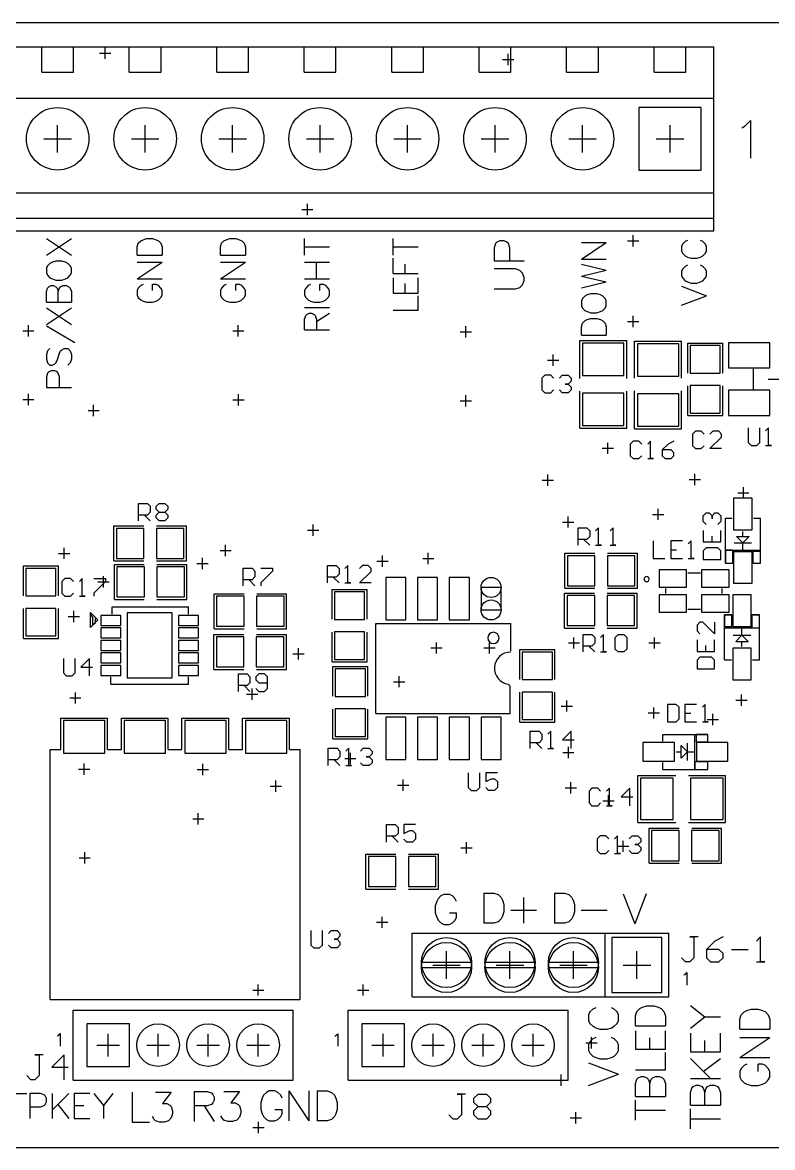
# Model space of a CAD drawing. Extents: x -69.4 to 29.6, y -21.9 to 37.7.
# Drawn here: x -16.96 to 13.04, y -7.3 to 37.71 of the extents above; entities that cross this region are included whole.
import ezdxf

# ---------------------------------------------------------------- set-up
doc = ezdxf.new("R2010")
doc.units = 0
doc.layers.get('0').update_dxf_attribs({"linetype": 'CONTINUOUS'})
for name, color, linetype in [('gg1', 1, 'CONTINUOUS'), ('gto', 5, 'CONTINUOUS'), ('gts', 1, 'CONTINUOUS')]:
    doc.layers.add(name, color=color, linetype=linetype)

# ---------------------------------------------------------------- blocks, each defined once
blk = doc.blocks.new('D19')
blk.add_lwpolyline([(-0.15, -0.259999), (0.15, -0.259999), (0.15, 0.259999), (-0.15, 0.259999)], close=True)
blk = doc.blocks.new('D20')
blk.add_lwpolyline([(-0.15, -0.235), (0.15, -0.235), (0.15, 0.235), (-0.15, 0.235)], close=True)
blk = doc.blocks.new('D21')
blk.add_lwpolyline([(-0.15, -0.259999), (0.15, -0.259999), (0.15, 0.259999), (-0.15, 0.259999)], close=True)
blk = doc.blocks.new('D22')
blk.add_lwpolyline([(-0.15, -0.235), (0.15, -0.235), (0.15, 0.235), (-0.15, 0.235)], close=True)
blk = doc.blocks.new('D23')
blk.add_lwpolyline([(-0.259999, -0.15), (0.259999, -0.15), (0.259999, 0.15), (-0.259999, 0.15)], close=True)
blk = doc.blocks.new('D24')
blk.add_lwpolyline([(-0.235, -0.15), (0.235, -0.15), (0.235, 0.15), (-0.235, 0.15)], close=True)
blk = doc.blocks.new('D48')
blk.add_lwpolyline([(-0.826498, -0.651499), (0.826498, -0.651499), (0.826498, 0.651499), (-0.826498, 0.651499)], close=True)
blk = doc.blocks.new('D51')
blk.add_lwpolyline([(-0.551499, -0.601499), (0.551499, -0.601499), (0.551499, 0.601499), (-0.551499, 0.601499)], close=True)
blk = doc.blocks.new('D52')
blk.add_lwpolyline([(-0.651499, -0.826498), (0.651499, -0.826498), (0.651499, 0.826498), (-0.651499, 0.826498)], close=True)
blk = doc.blocks.new('D53')
blk.add_lwpolyline([(-0.371499, -0.631499), (0.371499, -0.631499), (0.371499, 0.631499), (-0.371499, 0.631499)], close=True)
blk = doc.blocks.new('D54')
blk.add_lwpolyline([(-0.551499, -0.346499), (0.551499, -0.346499), (0.551499, 0.346499), (-0.551499, 0.346499)], close=True)
blk = doc.blocks.new('D55')
blk.add_lwpolyline([(-0.601499, -0.551499), (0.601499, -0.551499), (0.601499, 0.551499), (-0.601499, 0.551499)], close=True)
blk = doc.blocks.new('D56')
blk.add_lwpolyline([(-0.826498, -0.501499), (0.826498, -0.501499), (0.826498, 0.501499), (-0.826498, 0.501499)], close=True)
blk = doc.blocks.new('D57')
blk.add_lwpolyline([(-0.901498, -1.301497), (0.901498, -1.301497), (0.901498, 1.301497), (-0.901498, 1.301497)], close=True)
blk = doc.blocks.new('D58')
blk.add_lwpolyline([(-0.401499, -0.2015), (0.401499, -0.2015), (0.401499, 0.2015), (-0.401499, 0.2015)], close=True)
blk = doc.blocks.new('D59')
blk.add_lwpolyline([(-0.401499, -0.851498), (0.401499, -0.851498), (0.401499, 0.851498), (-0.401499, 0.851498)], close=True)
blk = doc.blocks.new('D60')
blk.add_lwpolyline([(0.40132, 0.44958), (-0.40132, 0.44958), (-0.40132, -0.44958), (0.40132, -0.44958)], close=True)
for centre in [(0, 0.44958), (0, -0.44958)]:
    blk.add_circle(centre, 0.4015)
blk = doc.blocks.new('D61')
blk.add_lwpolyline([(-0.631499, -0.371499), (0.631499, -0.371499), (0.631499, 0.371499), (-0.631499, 0.371499)], close=True)
blk = doc.blocks.new('D70')
blk.add_circle((0, 0), 0.851)
blk = doc.blocks.new('D71')
blk.add_lwpolyline([(-0.851498, -0.851498), (0.851498, -0.851498), (0.851498, 0.851498), (-0.851498, 0.851498)], close=True)
blk = doc.blocks.new('D72')
blk.add_lwpolyline([(1.00076, 0.09906), (-1.00076, 0.09906), (-1.00076, -0.09906), (1.00076, -0.09906)], close=True)
for centre in [(0, 0.09906), (0, -0.09906)]:
    blk.add_circle(centre, 1.0015)
blk = doc.blocks.new('D73')
blk.add_lwpolyline([(-1.001498, -1.101498), (1.001498, -1.101498), (1.001498, 1.101498), (-1.001498, 1.101498)], close=True)
blk = doc.blocks.new('D80')
blk.add_circle((0, 0), 1.25)
blk = doc.blocks.new('D81')
blk.add_lwpolyline([(-1.249998, -1.249998), (1.249998, -1.249998), (1.249998, 1.249998), (-1.249998, 1.249998)], close=True)

msp = doc.modelspace()

# ---------------------------------------------------------------- linework, layer by layer
at = {"layer": 'gg1', "color": 1}
for points in [[(-64.396129, 37.709075), (21.710043, 37.709075)], [(-13.882028, 36.485073), (-13.432027, 36.485073)], [(-13.657027, 36.260073), (-13.657027, 36.710073)], [(2.245004, 36.225072), (2.695005, 36.225072)], [(2.470005, 36.000072), (2.470005, 36.450073)], [(-15.557031, 32.507065), (-15.557031, 33.607067)], [(-12.057024, 32.507065), (-12.057024, 33.607067)], [(-8.557017, 32.507065), (-8.557017, 33.607067)], [(-5.05701, 32.507065), (-5.05701, 33.607067)], [(-1.557003, 32.507065), (-1.557003, 33.607067)], [(1.943004, 32.507065), (1.943004, 33.607067)], [(5.443011, 32.507065), (5.443011, 33.607067)], [(8.943018, 32.507065), (8.943018, 33.607067)], [(-16.107032, 33.057066), (-15.00703, 33.057066)], [(-12.607025, 33.057066), (-11.507023, 33.057066)], [(-9.107018, 33.057066), (-8.007016, 33.057066)], [(-5.607011, 33.057066), (-4.507009, 33.057066)], [(-2.107004, 33.057066), (-1.007002, 33.057066)], [(1.393003, 33.057066), (2.493005, 33.057066)], [(4.89301, 33.057066), (5.993012, 33.057066)], [(8.393017, 33.057066), (9.493019, 33.057066)], [(-5.792012, 30.22706), (-5.342011, 30.22706)], [(-5.567011, 30.00206), (-5.567011, 30.452061)], [(7.245014, 28.975058), (7.695015, 28.975058)], [(7.470015, 28.750058), (7.470015, 29.200058)], [(7.245014, 25.750052), (7.695015, 25.750052)], [(7.470015, 25.525051), (7.470015, 25.975052)], [(-16.955034, 25.375051), (-16.505033, 25.375051)], [(-16.730033, 25.15005), (-16.730033, 25.600051)], [(-8.555017, 25.375051), (-8.105016, 25.375051)], [(-8.330017, 25.15005), (-8.330017, 25.600051)], [(0.550001, 25.335051), (1.000002, 25.335051)], [(0.775002, 25.11005), (0.775002, 25.560051)], [(4.270009, 23.975048), (4.270009, 24.425049)], [(4.045008, 24.200048), (4.495009, 24.200048)], [(-16.955034, 22.625045), (-16.505033, 22.625045)], [(-16.730033, 22.400045), (-16.730033, 22.850046)], [(-8.550017, 22.610045), (-8.100016, 22.610045)], [(-8.325017, 22.385045), (-8.325017, 22.835046)], [(0.545001, 22.575045), (0.995002, 22.575045)], [(0.770002, 22.350045), (0.770002, 22.800046)], [(-14.342029, 22.187044), (-13.892028, 22.187044)], [(-14.117028, 21.962044), (-14.117028, 22.412045)], [(6.460013, 20.448041), (6.460013, 20.898042)], [(6.235012, 20.673041), (6.685013, 20.673041)], [(3.831008, 19.400039), (4.281009, 19.400039)], [(4.056008, 19.175038), (4.056008, 19.625039)], [(9.714019, 19.427039), (10.16402, 19.427039)], [(9.93902, 19.202038), (9.93902, 19.652039)], [(11.878024, 18.667037), (11.878024, 19.117038)], [(11.653023, 18.892038), (12.103024, 18.892038)], [(8.245016, 18.031036), (8.695017, 18.031036)], [(8.470017, 17.806036), (8.470017, 18.256037)], [(-5.330011, 17.175034), (-5.330011, 17.625035)], [(4.645009, 17.725035), (5.09501, 17.725035)], [(4.87001, 17.500035), (4.87001, 17.950036)], [(-5.555011, 17.400035), (-5.10501, 17.400035)], [(-15.301031, 16.245032), (-15.301031, 16.695033)], [(-8.837018, 16.362033), (-8.837018, 16.812034)], [(-15.526031, 16.470033), (-15.07603, 16.470033)], [(-9.76702, 15.842032), (-9.76702, 16.292033)], [(-9.062018, 16.587033), (-8.612017, 16.587033)], [(-2.557005, 15.932032), (-2.557005, 16.382033)], [(-0.952002, 16.267033), (-0.502001, 16.267033)], [(-0.727001, 16.042032), (-0.727001, 16.492033)], [(-9.99202, 16.067032), (-9.542019, 16.067032)], [(-2.782006, 16.157032), (-2.332005, 16.157032)], [(-13.945028, 15.330031), (-13.495027, 15.330031)], [(-13.720027, 15.10503), (-13.720027, 15.555031)], [(-14.90703, 13.722027), (-14.90703, 14.172028)], [(-15.13203, 13.947028), (-14.682029, 13.947028)], [(5.10001, 12.660025), (5.10001, 13.110026)], [(8.325017, 12.660025), (8.325017, 13.110026)], [(-5.917012, 12.222024), (-5.917012, 12.672025)], [(-0.625001, 12.685025), (-0.175, 12.685025)], [(-0.400001, 12.460025), (-0.400001, 12.910026)], [(1.500003, 12.685025), (1.950004, 12.685025)], [(1.725003, 12.460025), (1.725003, 12.910026)], [(4.87501, 12.885026), (5.325011, 12.885026)], [(8.100016, 12.885026), (8.550017, 12.885026)], [(-6.142012, 12.447025), (-5.692011, 12.447025)], [(-2.115004, 11.337023), (-1.665003, 11.337023)], [(-1.890004, 11.112022), (-1.890004, 11.562023)], [(-14.85003, 10.460021), (-14.85003, 10.910022)], [(-8.002016, 10.837022), (-7.552015, 10.837022)], [(-7.777016, 10.612021), (-7.777016, 11.062022)], [(11.800024, 10.375021), (11.800024, 10.825022)], [(-15.07503, 10.685021), (-14.625029, 10.685021)], [(4.588009, 10.362021), (5.03801, 10.362021)], [(4.81301, 10.13702), (4.81301, 10.587021)], [(11.575023, 10.600021), (12.025024, 10.600021)], [(8.075016, 10.08502), (8.525017, 10.08502)], [(8.300017, 9.86002), (8.300017, 10.310021)], [(10.654021, 9.598019), (10.654021, 10.04802)], [(10.429021, 9.82302), (10.879022, 9.82302)], [(4.87501, 8.275017), (4.87501, 8.725017)], [(-4.072008, 8.259017), (-3.622007, 8.259017)], [(-3.847008, 8.034016), (-3.847008, 8.484017)], [(4.650009, 8.500017), (5.10001, 8.500017)], [(-14.722029, 7.837016), (-14.272029, 7.837016)], [(-14.497029, 7.612015), (-14.497029, 8.062016)], [(-9.97602, 7.825016), (-9.526019, 7.825016)], [(-9.75102, 7.600015), (-9.75102, 8.050016)], [(-6.827014, 6.932014), (-6.827014, 7.382015)], [(-1.730003, 6.975014), (-1.730003, 7.425015)], [(4.97501, 6.860014), (4.97501, 7.310015)], [(-7.052014, 7.157014), (-6.602013, 7.157014)], [(-1.955004, 7.200014), (-1.505003, 7.200014)], [(4.75001, 7.085014), (5.20001, 7.085014)], [(6.480013, 6.341013), (6.480013, 6.791014)], [(6.255013, 6.566013), (6.705013, 6.566013)], [(-9.93002, 5.625011), (-9.93002, 6.075012)], [(-10.15502, 5.850012), (-9.705019, 5.850012)], [(7.070014, 4.525009), (7.070014, 4.97501)], [(-14.475029, 4.060008), (-14.475029, 4.510009)], [(0.575001, 4.685009), (1.025002, 4.685009)], [(0.800002, 4.460009), (0.800002, 4.91001)], [(6.845014, 4.75001), (7.295015, 4.75001)], [(-14.700029, 4.285009), (-14.250029, 4.285009)], [(-2.575005, 1.484003), (-2.575005, 1.934004)], [(-2.800006, 1.709003), (-2.350005, 1.709003)], [(0, -0.550001), (0, 0.550001)], [(2.540005, -0.550001), (2.540005, 0.550001)], [(5.08001, -0.550001), (5.08001, 0.550001)], [(7.620015, -0.550001), (7.620015, 0.550001)], [(-0.550001, 0), (0.550001, 0)], [(1.990004, 0), (3.090006, 0)], [(4.530009, 0), (5.630011, 0)], [(7.070014, 0), (8.170016, 0)], [(-7.530015, -1.225002), (-7.530015, -0.775002)], [(-3.330007, -1.225002), (-3.330007, -0.775002)], [(-7.755016, -1.000002), (-7.305015, -1.000002)], [(-3.555007, -1.000002), (-3.105006, -1.000002)], [(-13.537027, -3.654007), (-13.537027, -2.754006)], [(-11.537023, -3.654007), (-11.537023, -2.754006)], [(-9.537019, -3.654007), (-9.537019, -2.754006)], [(-7.537015, -3.654007), (-7.537015, -2.754006)], [(-2.537005, -3.654007), (-2.537005, -2.754006)], [(-0.537001, -3.654007), (-0.537001, -2.754006)], [(1.463003, -3.654007), (1.463003, -2.754006)], [(3.463007, -3.654007), (3.463007, -2.754006)], [(5.575011, -3.115006), (6.025012, -3.115006)], [(5.800012, -3.340007), (5.800012, -2.890006)], [(-13.987028, -3.204006), (-13.087026, -3.204006)], [(-11.987024, -3.204006), (-11.087022, -3.204006)], [(-9.98702, -3.204006), (-9.087018, -3.204006)], [(-7.987016, -3.204006), (-7.087014, -3.204006)], [(-2.987006, -3.204006), (-2.087004, -3.204006)], [(-0.987002, -3.204006), (-0.087, -3.204006)], [(1.013002, -3.204006), (1.913004, -3.204006)], [(3.013006, -3.204006), (3.913008, -3.204006)], [(4.591009, -4.82901), (4.591009, -4.379009)], [(4.366009, -4.604009), (4.81601, -4.604009)], [(-7.525015, -6.728013), (-7.525015, -6.278013)], [(4.95001, -6.115012), (5.400011, -6.115012)], [(5.17501, -6.340013), (5.17501, -5.890012)], [(-7.750016, -6.503013), (-7.300015, -6.503013)], [(-63.583127, -7.300015), (20.922042, -7.300015)]]:
    msp.add_lwpolyline(points, dxfattribs=at)
at = {"layer": 'gto', "color": 5}
for points in [[(-64.396129, 37.709075), (21.710043, 37.709075)], [(-57.274115, 36.740073), (10.693021, 36.740073)], [(-16.192032, 35.724071), (-16.192032, 36.740073)], [(-16.192032, 35.724071), (-14.92203, 35.724071), (-14.92203, 36.740073)], [(-12.692025, 35.724071), (-12.692025, 36.740073)], [(-12.692025, 35.724071), (-11.422023, 35.724071), (-11.422023, 36.740073)], [(-9.192018, 35.724071), (-9.192018, 36.740073)], [(-9.192018, 35.724071), (-7.922016, 35.724071), (-7.922016, 36.740073)], [(-5.692011, 35.724071), (-5.692011, 36.740073)], [(-5.692011, 35.724071), (-4.422009, 35.724071), (-4.422009, 36.740073)], [(-2.192004, 35.724071), (-2.192004, 36.740073)], [(-2.192004, 35.724071), (-0.922002, 35.724071), (-0.922002, 36.740073)], [(1.308003, 35.724071), (1.308003, 36.740073)], [(1.308003, 35.724071), (2.578005, 35.724071), (2.578005, 36.740073)], [(4.80801, 35.724071), (4.80801, 36.740073)], [(4.80801, 35.724071), (6.078012, 35.724071), (6.078012, 36.740073)], [(8.308017, 35.724071), (8.308017, 36.740073)], [(8.308017, 35.724071), (9.578019, 35.724071), (9.578019, 36.740073)], [(10.693021, 33.057066), (10.693021, 36.740073)], [(-59.307119, 34.685069), (10.690021, 34.685069)], [(10.690021, 34.685069), (10.693021, 34.688069)], [(11.812024, 33.500067), (11.955024, 33.571067), (12.169024, 33.786068), (12.169024, 32.286065)], [(10.693021, 29.374059), (10.693021, 33.057066)], [(-59.307119, 30.898062), (10.693021, 30.898062)], [(-59.307119, 30.898062), (10.693021, 30.898062)], [(-59.307119, 29.88206), (10.693021, 29.88206)], [(-59.307119, 29.374059), (8.660017, 29.374059)], [(8.660017, 29.374059), (10.693021, 29.374059)], [(-16.008032, 28.400057), (-15.00903, 29.066058)], [(-16.008032, 29.066058), (-15.00903, 28.400057)], [(-12.379025, 28.400057), (-12.379025, 28.733057), (-12.331025, 28.876058), (-12.236024, 28.971058), (-12.141024, 29.019058), (-11.998024, 29.066058), (-11.760024, 29.066058), (-11.617023, 29.019058), (-11.522023, 28.971058), (-11.427023, 28.876058), (-11.379023, 28.733057), (-11.379023, 28.400057)], [(-9.047018, 28.400057), (-9.047018, 28.733057), (-8.999018, 28.876058), (-8.904018, 28.971058), (-8.809018, 29.019058), (-8.666017, 29.066058), (-8.428017, 29.066058), (-8.285017, 29.019058), (-8.190016, 28.971058), (-8.095016, 28.876058), (-8.047016, 28.733057), (-8.047016, 28.400057)], [(-5.681011, 28.400057), (-5.681011, 29.066058)], [(-2.136004, 28.400057), (-2.136004, 29.066058)], [(2.532005, 28.180056), (2.532005, 28.694057), (2.475005, 28.866058), (2.417005, 28.923058), (2.303005, 28.980058), (2.132004, 28.980058), (2.017004, 28.923058), (1.960004, 28.866058), (1.903004, 28.694057), (1.903004, 28.180056), (3.103006, 28.180056)], [(5.396011, 28.241056), (6.395013, 28.908058)], [(5.396011, 28.908058), (6.395013, 28.908058)], [(9.640019, 28.993058), (9.545019, 28.946058), (9.450019, 28.851058), (9.402019, 28.755058), (9.402019, 28.565057), (9.450019, 28.470057), (9.545019, 28.375057), (9.640019, 28.327057), (9.78302, 28.279057), (10.02102, 28.279057), (10.16402, 28.327057), (10.259021, 28.375057), (10.354021, 28.470057), (10.402021, 28.565057), (10.402021, 28.755058), (10.354021, 28.851058), (10.259021, 28.946058), (10.16402, 28.993058)], [(-12.379025, 28.400057), (-11.379023, 28.400057)], [(-9.047018, 28.400057), (-8.047016, 28.400057)], [(-5.681011, 28.733057), (-4.681009, 28.733057)], [(-2.136004, 28.733057), (-1.136002, 28.733057)], [(-16.008032, 27.690055), (-15.961032, 27.595055), (-15.866032, 27.500055), (-15.770032, 27.452055), (-15.628031, 27.405055), (-15.390031, 27.405055), (-15.24703, 27.452055), (-15.15203, 27.500055), (-15.05603, 27.595055), (-15.00903, 27.690055), (-15.00903, 27.881056), (-15.05603, 27.976056), (-15.15203, 28.071056), (-15.24703, 28.119056), (-15.390031, 28.166056), (-15.628031, 28.166056), (-15.770032, 28.119056), (-15.866032, 28.071056), (-15.961032, 27.976056), (-16.008032, 27.881056), (-16.008032, 27.690055)], [(-12.379025, 27.457055), (-11.379023, 28.123056)], [(-12.379025, 28.123056), (-11.379023, 28.123056)], [(-9.047018, 27.457055), (-8.047016, 28.123056)], [(-9.047018, 28.123056), (-8.047016, 28.123056)], [(-5.681011, 28.123056), (-4.681009, 28.123056)], [(-5.20501, 27.457055), (-5.20501, 28.123056)], [(-2.136004, 27.666055), (-2.136004, 28.285057)], [(-1.660003, 27.666055), (-1.660003, 28.047056)], [(5.396011, 28.241056), (6.395013, 28.241056)], [(5.396011, 28.041056), (6.395013, 27.803056)], [(9.640019, 27.998056), (9.545019, 27.951056), (9.450019, 27.856056), (9.402019, 27.760056), (9.402019, 27.570055), (9.450019, 27.475055), (9.545019, 27.379055), (9.640019, 27.332055), (9.78302, 27.284055), (10.02102, 27.284055), (10.16402, 27.332055), (10.259021, 27.379055), (10.354021, 27.475055), (10.402021, 27.570055), (10.402021, 27.760056), (10.354021, 27.856056), (10.259021, 27.951056), (10.16402, 27.998056)], [(-12.379025, 27.457055), (-11.379023, 27.457055)], [(-9.047018, 27.457055), (-8.047016, 27.457055)], [(-5.681011, 27.457055), (-4.681009, 27.457055)], [(-2.136004, 27.666055), (-1.136002, 27.666055)], [(-2.136004, 27.500055), (-2.136004, 26.881054), (-1.136002, 26.881054), (-1.136002, 27.500055)], [(1.903004, 27.049054), (2.760006, 27.049054), (2.932006, 27.106054), (3.046006, 27.220054), (3.103006, 27.392055), (3.103006, 27.506055), (3.046006, 27.677055), (2.932006, 27.792056), (2.760006, 27.849056), (1.903004, 27.849056)], [(5.396011, 27.565055), (6.395013, 27.803056)], [(5.396011, 27.565055), (6.395013, 27.327055)], [(-16.008032, 26.514053), (-16.008032, 26.943054), (-15.961032, 27.086054), (-15.913032, 27.133054), (-15.818032, 27.181054), (-15.723031, 27.181054), (-15.628031, 27.133054), (-15.580031, 27.086054), (-15.532031, 26.943054)], [(-15.532031, 26.514053), (-15.532031, 26.943054), (-15.485031, 27.086054), (-15.437031, 27.133054), (-15.342031, 27.181054), (-15.19903, 27.181054), (-15.10403, 27.133054), (-15.05603, 27.086054), (-15.00903, 26.943054), (-15.00903, 26.514053)], [(-12.141024, 27.228054), (-12.236024, 27.181054), (-12.331025, 27.086054), (-12.379025, 26.990054), (-12.379025, 26.800054), (-12.331025, 26.705053), (-12.236024, 26.610053), (-12.141024, 26.562053), (-11.998024, 26.514053), (-11.760024, 26.514053), (-11.617023, 26.562053), (-11.522023, 26.610053), (-11.427023, 26.705053), (-11.379023, 26.800054), (-11.379023, 26.990054), (-11.427023, 27.086054), (-11.522023, 27.181054), (-11.617023, 27.228054), (-11.760024, 27.228054)], [(-11.760024, 26.990054), (-11.760024, 27.228054)], [(-8.809018, 27.228054), (-8.904018, 27.181054), (-8.999018, 27.086054), (-9.047018, 26.990054), (-9.047018, 26.800054), (-8.999018, 26.705053), (-8.904018, 26.610053), (-8.809018, 26.562053), (-8.666017, 26.514053), (-8.428017, 26.514053), (-8.285017, 26.562053), (-8.190016, 26.610053), (-8.095016, 26.705053), (-8.047016, 26.800054), (-8.047016, 26.990054), (-8.095016, 27.086054), (-8.190016, 27.181054), (-8.285017, 27.228054), (-8.428017, 27.228054)], [(-8.428017, 26.990054), (-8.428017, 27.228054)], [(-5.443011, 27.228054), (-5.538011, 27.181054), (-5.633011, 27.086054), (-5.681011, 26.990054), (-5.681011, 26.800054), (-5.633011, 26.705053), (-5.538011, 26.610053), (-5.443011, 26.562053), (-5.300011, 26.514053), (-5.06201, 26.514053), (-4.91901, 26.562053), (-4.82401, 26.610053), (-4.729009, 26.705053), (-4.681009, 26.800054), (-4.681009, 26.990054), (-4.729009, 27.086054), (-4.82401, 27.181054), (-4.91901, 27.228054), (-5.06201, 27.228054)], [(-5.06201, 26.990054), (-5.06201, 27.228054)], [(-1.660003, 26.881054), (-1.660003, 27.262055)], [(5.396011, 27.089054), (6.395013, 27.327055)], [(9.402019, 27.156054), (10.402021, 26.775054)], [(-2.136004, 26.200052), (-1.136002, 26.200052), (-1.136002, 26.771054)], [(5.396011, 26.380053), (5.443011, 26.285053), (5.538011, 26.189052), (5.634011, 26.142052), (5.776012, 26.094052), (6.015012, 26.094052), (6.157012, 26.142052), (6.253013, 26.189052), (6.348013, 26.285053), (6.395013, 26.380053), (6.395013, 26.570053), (6.348013, 26.665053), (6.253013, 26.761054), (6.157012, 26.808054), (6.015012, 26.856054), (5.776012, 26.856054), (5.634011, 26.808054), (5.538011, 26.761054), (5.443011, 26.665053), (5.396011, 26.570053), (5.396011, 26.380053)], [(9.402019, 26.394053), (10.402021, 26.775054)], [(-16.008032, 26.514053), (-15.00903, 26.514053)], [(-16.008032, 25.624051), (-15.00903, 26.291053)], [(-16.008032, 26.291053), (-15.00903, 25.624051)], [(-5.681011, 26.305053), (-4.681009, 26.305053)], [(-5.681011, 25.415051), (-5.681011, 25.843052), (-5.633011, 25.986052), (-5.586011, 26.033052), (-5.490011, 26.081052), (-5.395011, 26.081052), (-5.300011, 26.033052), (-5.252011, 25.986052), (-5.20501, 25.843052), (-5.20501, 25.415051)], [(-5.20501, 25.748051), (-4.681009, 26.081052)], [(5.396011, 25.20405), (5.396011, 25.537051), (5.443011, 25.680051), (5.538011, 25.775052), (5.634011, 25.823052), (5.776012, 25.870052), (6.015012, 25.870052), (6.157012, 25.823052), (6.253013, 25.775052), (6.348013, 25.680051), (6.395013, 25.537051), (6.395013, 25.20405)], [(-14.86603, 24.89105), (-16.008032, 25.557051)], [(-5.681011, 25.415051), (-4.681009, 25.415051)], [(5.333011, 24.98205), (7.211014, 24.98205)], [(5.333011, 23.470047), (5.333011, 24.98205)], [(5.396011, 25.20405), (6.395013, 25.20405)], [(7.211014, 23.470047), (7.211014, 24.98205)], [(7.524015, 23.476047), (7.524015, 24.95605), (9.402019, 24.95605)], [(9.402019, 23.476047), (9.402019, 24.95605)], [(9.651019, 23.685047), (9.651019, 24.88105)], [(9.651019, 24.88105), (11.051022, 24.88105)], [(11.051022, 23.685047), (11.051022, 24.88105)], [(-15.866032, 24.667049), (-15.961032, 24.572049), (-16.008032, 24.429049), (-16.008032, 24.239048), (-15.961032, 24.096048), (-15.866032, 24.001048), (-15.770032, 24.001048), (-15.675031, 24.048048), (-15.628031, 24.096048), (-15.580031, 24.191048), (-15.485031, 24.477049), (-15.437031, 24.572049), (-15.390031, 24.619049), (-15.294031, 24.667049), (-15.15203, 24.667049), (-15.05603, 24.572049), (-15.00903, 24.429049), (-15.00903, 24.239048), (-15.05603, 24.096048), (-15.15203, 24.001048)], [(12.286025, 22.994046), (12.286025, 23.894048)], [(-15.485031, 23.110046), (-15.485031, 23.539047), (-15.532031, 23.682047), (-15.580031, 23.729047), (-15.675031, 23.777048), (-15.818032, 23.777048), (-15.913032, 23.729047), (-15.961032, 23.682047), (-16.008032, 23.539047), (-16.008032, 23.110046), (-15.00903, 23.110046)], [(4.284009, 23.476047), (4.168008, 23.593047), (3.935008, 23.593047), (3.818008, 23.476047), (3.818008, 23.010046), (3.935008, 22.893046), (4.168008, 22.893046), (4.284009, 23.010046)], [(4.518009, 23.476047), (4.634009, 23.593047), (4.86801, 23.593047), (4.98401, 23.476047), (4.98401, 23.360047), (4.86801, 23.243046), (4.75101, 23.243046), (4.86801, 23.243046), (4.98401, 23.126046), (4.98401, 23.010046), (4.86801, 22.893046), (4.634009, 22.893046), (4.518009, 23.010046)], [(13.576027, 23.424047), (12.876026, 23.424047)], [(5.333011, 21.482043), (5.333011, 22.962046)], [(7.211014, 21.482043), (7.211014, 22.962046)], [(7.524015, 21.456043), (7.524015, 22.968046)], [(7.524015, 21.456043), (9.402019, 21.456043), (9.402019, 22.968046)], [(9.651019, 21.981044), (9.651019, 23.177046)], [(11.051022, 21.981044), (11.051022, 23.177046)], [(9.651019, 21.981044), (11.051022, 21.981044)], [(5.333011, 21.482043), (7.211014, 21.482043)], [(10.307021, 21.242042), (10.19102, 21.358043), (9.95802, 21.358043), (9.84102, 21.242042), (9.84102, 20.775042), (9.95802, 20.659041), (10.19102, 20.659041), (10.307021, 20.775042)], [(11.007022, 20.659041), (10.541021, 20.659041), (11.007022, 21.125042), (11.007022, 21.242042), (10.891022, 21.358043), (10.657021, 21.358043), (10.541021, 21.242042)], [(12.068024, 21.492043), (12.068024, 20.909042), (12.185024, 20.792042), (12.418025, 20.792042), (12.534025, 20.909042), (12.534025, 21.492043)], [(12.768026, 20.792042), (13.001026, 20.792042), (12.884026, 20.792042), (12.884026, 21.492043), (12.768026, 21.375043)], [(7.816016, 20.843042), (7.700015, 20.960042), (7.467015, 20.960042), (7.350015, 20.843042), (7.350015, 20.377041), (7.467015, 20.260041), (7.700015, 20.260041), (7.816016, 20.377041)], [(8.050016, 20.260041), (8.283017, 20.260041), (8.166016, 20.260041), (8.166016, 20.960042), (8.050016, 20.843042)], [(9.099018, 20.960042), (8.866018, 20.843042), (8.633017, 20.610041), (8.633017, 20.377041), (8.750018, 20.260041), (8.983018, 20.260041), (9.099018, 20.377041), (9.099018, 20.493041), (8.983018, 20.610041), (8.633017, 20.610041)], [(-12.317025, 17.771036), (-12.317025, 18.471037), (-11.967024, 18.471037), (-11.851024, 18.354037), (-11.851024, 18.121036), (-11.967024, 18.004036), (-12.317025, 18.004036)], [(-11.617023, 18.354037), (-11.501023, 18.471037), (-11.267023, 18.471037), (-11.151022, 18.354037), (-11.151022, 18.238036), (-11.267023, 18.121036), (-11.151022, 18.004036), (-11.151022, 17.888036), (-11.267023, 17.771036), (-11.501023, 17.771036), (-11.617023, 17.888036), (-11.617023, 18.004036), (-11.501023, 18.121036), (-11.617023, 18.238036), (-11.617023, 18.354037)], [(-12.084024, 18.004036), (-11.851024, 17.771036)], [(-11.501023, 18.121036), (-11.267023, 18.121036)], [(10.392021, 17.625035), (10.275021, 17.741035), (10.275021, 17.974036), (10.392021, 18.091036), (10.508021, 18.091036), (10.625021, 17.974036), (10.625021, 17.858036), (10.625021, 17.974036), (10.742021, 18.091036), (10.858022, 18.091036), (10.975022, 17.974036), (10.975022, 17.741035), (10.858022, 17.625035)], [(-13.307027, 17.567035), (-12.111024, 17.567035)], [(-13.307027, 16.167032), (-13.307027, 17.567035)], [(-11.603023, 17.567035), (-10.407021, 17.567035)], [(-10.407021, 16.167032), (-10.407021, 17.567035)], [(11.157022, 16.074032), (11.157022, 17.874036), (11.432023, 17.874036)], [(12.282025, 17.874036), (12.557025, 17.874036)], [(12.557025, 16.074032), (12.557025, 17.874036)], [(5.265011, 16.794034), (5.265011, 17.494035), (5.614011, 17.494035), (5.731011, 17.377035), (5.731011, 17.144034), (5.614011, 17.027034), (5.265011, 17.027034)], [(5.964012, 16.794034), (6.198012, 16.794034), (6.081012, 16.794034), (6.081012, 17.494035), (5.964012, 17.377035)], [(6.547013, 16.794034), (6.781014, 16.794034), (6.664013, 16.794034), (6.664013, 17.494035), (6.547013, 17.377035)], [(10.275021, 17.391035), (10.275021, 16.925034), (10.975022, 16.925034), (10.975022, 17.391035)], [(10.625021, 16.925034), (10.625021, 17.158034)], [(11.607023, 17.144034), (11.857024, 16.894034)], [(11.607023, 17.144034), (12.107024, 17.144034)], [(11.857024, 17.144034), (11.857024, 17.344035)], [(11.857024, 16.894034), (12.107024, 17.144034)], [(5.498011, 17.027034), (5.731011, 16.794034)], [(8.270017, 16.967034), (8.270017, 16.267033), (8.737017, 16.267033)], [(9.437019, 16.967034), (8.970018, 16.967034), (8.970018, 16.267033), (9.437019, 16.267033)], [(9.670019, 16.267033), (9.90302, 16.267033), (9.78602, 16.267033), (9.78602, 16.967034), (9.670019, 16.851034)], [(10.275021, 16.225032), (10.975022, 16.225032), (10.975022, 16.575033), (10.858022, 16.692033), (10.392021, 16.692033), (10.275021, 16.575033), (10.275021, 16.225032)], [(11.507023, 16.894034), (12.207024, 16.894034)], [(11.857024, 16.594033), (11.857024, 16.894034)], [(4.737009, 16.474033), (5.933012, 16.474033)], [(4.737009, 15.07403), (4.737009, 16.474033)], [(6.441013, 16.474033), (7.637015, 16.474033)], [(7.637015, 15.07403), (7.637015, 16.474033)], [(8.970018, 16.617033), (9.203018, 16.617033)], [(11.157022, 16.594033), (12.157024, 16.594033), (12.557025, 16.594033)], [(-16.927034, 15.967032), (-15.527031, 15.967032)], [(-16.927034, 14.77103), (-16.927034, 15.967032)], [(-15.527031, 14.77103), (-15.527031, 15.967032)], [(-13.307027, 16.167032), (-12.111024, 16.167032)], [(-13.287027, 14.627029), (-13.287027, 16.027032)], [(-13.287027, 16.027032), (-12.091024, 16.027032)], [(-11.603023, 16.167032), (-10.407021, 16.167032)], [(-11.583023, 16.027032), (-10.387021, 16.027032)], [(-10.387021, 14.627029), (-10.387021, 16.027032)], [(-8.130016, 15.17703), (-8.130016, 15.877032), (-7.780016, 15.877032), (-7.663015, 15.760032), (-7.663015, 15.527031), (-7.780016, 15.410031), (-8.130016, 15.410031)], [(-7.430015, 15.877032), (-6.963014, 15.877032), (-6.963014, 15.760032), (-7.430015, 15.294031), (-7.430015, 15.17703)], [(-4.76401, 15.285031), (-4.76401, 15.984032), (-4.414009, 15.984032), (-4.298009, 15.868032), (-4.298009, 15.635031), (-4.414009, 15.518031), (-4.76401, 15.518031)], [(-4.065008, 15.285031), (-3.831008, 15.285031), (-3.948008, 15.285031), (-3.948008, 15.984032), (-4.065008, 15.868032)], [(-3.015006, 15.285031), (-3.481007, 15.285031), (-3.015006, 15.751032), (-3.015006, 15.868032), (-3.132006, 15.984032), (-3.365007, 15.984032), (-3.481007, 15.868032)], [(11.157022, 16.074032), (11.407023, 16.074032)], [(12.307025, 16.074032), (12.557025, 16.074032)], [(-14.92203, 15.345031), (-15.03803, 15.462031), (-15.271031, 15.462031), (-15.388031, 15.345031), (-15.388031, 14.87903), (-15.271031, 14.76203), (-15.03803, 14.76203), (-14.92203, 14.87903)], [(-14.688029, 14.76203), (-14.455029, 14.76203), (-14.572029, 14.76203), (-14.572029, 15.462031), (-14.688029, 15.345031)], [(-14.105028, 15.462031), (-13.639027, 15.462031), (-13.639027, 15.345031), (-14.105028, 14.87903), (-14.105028, 14.76203)], [(-7.896016, 15.410031), (-7.663015, 15.17703)], [(-4.531009, 15.518031), (-4.298009, 15.285031)], [(9.657019, 15.689031), (10.15702, 15.689031)], [(-9.297019, 14.85703), (-8.101016, 14.85703)], [(-9.297019, 13.457027), (-9.297019, 14.85703)], [(-7.593015, 14.85703), (-6.397013, 14.85703)], [(-6.397013, 13.457027), (-6.397013, 14.85703)], [(-4.577009, 13.831028), (-4.577009, 15.02703)], [(-4.577009, 15.02703), (-3.177006, 15.02703)], [(-3.177006, 13.831028), (-3.177006, 15.02703)], [(4.727009, 14.88403), (5.923012, 14.88403)], [(4.727009, 13.484027), (4.727009, 14.88403)], [(4.737009, 15.07403), (5.933012, 15.07403)], [(6.431013, 14.88403), (7.627015, 14.88403)], [(6.441013, 15.07403), (7.637015, 15.07403)], [(7.627015, 13.484027), (7.627015, 14.88403)], [(8.782018, 14.86403), (8.782018, 15.06403)], [(11.032022, 14.86403), (11.032022, 15.06403)], [(-13.287027, 14.627029), (-12.091024, 14.627029)], [(-11.583023, 14.627029), (-10.387021, 14.627029)], [(-16.927034, 13.067026), (-16.927034, 14.263029)], [(-15.527031, 13.067026), (-15.527031, 14.263029)], [(-14.247028, 13.507027), (-14.247028, 14.107028)], [(-14.247028, 14.107028), (-13.947028, 13.807028)], [(-14.247028, 14.007028), (-14.147028, 13.907028)], [(-13.377027, 14.337029), (-10.327021, 14.337029)], [(-13.377027, 14.037028), (-13.377027, 14.337029)], [(-10.327021, 14.037028), (-10.327021, 14.337029)], [(9.657019, 14.239028), (10.15702, 14.239028)], [(11.123022, 12.211024), (11.123022, 14.011028)], [(11.123022, 14.011028), (11.373023, 14.011028)], [(12.273025, 14.011028), (12.523025, 14.011028)], [(12.523025, 12.211024), (12.523025, 14.011028)], [(-14.247028, 13.507027), (-13.947028, 13.807028)], [(-14.147028, 13.607027), (-14.147028, 13.907028)], [(-14.147028, 13.607027), (-14.047028, 13.707027), (-14.047028, 13.907028)], [(-2.822006, 13.663027), (2.578005, 13.663027)], [(-2.822006, 10.06302), (-2.822006, 13.663027)], [(2.578005, 12.933026), (2.578005, 13.663027)], [(10.725021, 13.716027), (10.725021, 13.250027), (10.258021, 13.716027), (10.14202, 13.716027), (10.02502, 13.599027), (10.02502, 13.366027), (10.14202, 13.250027)], [(-16.927034, 13.067026), (-15.527031, 13.067026)], [(-9.307019, 13.227026), (-8.111016, 13.227026)], [(-9.307019, 11.827024), (-9.307019, 13.227026)], [(-9.297019, 13.457027), (-8.101016, 13.457027)], [(-7.603015, 13.227026), (-6.407013, 13.227026)], [(-7.593015, 13.457027), (-6.397013, 13.457027)], [(-6.407013, 11.827024), (-6.407013, 13.227026)], [(-4.577009, 12.127024), (-4.577009, 13.323027)], [(-3.177006, 12.127024), (-3.177006, 13.323027)], [(4.727009, 13.484027), (5.923012, 13.484027)], [(5.465011, 12.524025), (5.465011, 13.224026), (5.814012, 13.224026), (5.931012, 13.107026), (5.931012, 12.874026), (5.814012, 12.757026), (5.465011, 12.757026)], [(6.164012, 12.524025), (6.398013, 12.524025), (6.281013, 12.524025), (6.281013, 13.224026), (6.164012, 13.107026)], [(6.431013, 13.484027), (7.627015, 13.484027)], [(6.747013, 13.107026), (6.864014, 13.224026), (7.097014, 13.224026), (7.214014, 13.107026), (7.214014, 12.641025), (7.097014, 12.524025), (6.864014, 12.524025), (6.747013, 12.641025), (6.747013, 13.107026)], [(11.123022, 13.491027), (11.523023, 13.491027)], [(11.473023, 13.191026), (12.173024, 13.191026)], [(11.523023, 13.491027), (12.523025, 13.491027)], [(11.573023, 12.941026), (11.823024, 13.191026)], [(11.823024, 13.191026), (11.823024, 13.491027)], [(11.823024, 13.191026), (12.073024, 12.941026)], [(2.578005, 12.563025), (2.578005, 12.963026)], [(2.578005, 12.933026), (2.578005, 12.963026)], [(2.934006, 11.424023), (2.934006, 12.620025)], [(2.934006, 12.620025), (4.334009, 12.620025)], [(4.334009, 11.424023), (4.334009, 12.620025)], [(5.698011, 12.757026), (5.931012, 12.524025)], [(10.02502, 13.016026), (10.02502, 12.550025), (10.725021, 12.550025), (10.725021, 13.016026)], [(10.375021, 12.550025), (10.375021, 12.783026)], [(11.573023, 12.941026), (12.073024, 12.941026)], [(11.823024, 12.741025), (11.823024, 12.941026)], [(-15.330031, 12.267025), (-15.330031, 11.684023), (-15.21303, 11.567023), (-14.98003, 11.567023), (-14.86303, 11.684023), (-14.86303, 12.267025)], [(-14.280029, 11.567023), (-14.280029, 12.267025), (-14.630029, 11.917024), (-14.163028, 11.917024)], [(10.02502, 11.850024), (10.725021, 11.850024), (10.725021, 12.200024), (10.608021, 12.317025), (10.14202, 12.317025), (10.02502, 12.200024), (10.02502, 11.850024)], [(11.123022, 12.211024), (11.398023, 12.211024)], [(12.248024, 12.211024), (12.523025, 12.211024)], [(-9.307019, 11.827024), (-8.111016, 11.827024)], [(-7.603015, 11.827024), (-6.407013, 11.827024)], [(-4.577009, 12.127024), (-3.177006, 12.127024)], [(-4.547009, 10.751022), (-4.547009, 11.947024)], [(-4.547009, 11.947024), (-3.147006, 11.947024)], [(-3.147006, 10.751022), (-3.147006, 11.947024)], [(-13.427027, 11.237022), (-13.427027, 11.537023)], [(-10.327021, 11.237022), (-10.327021, 11.537023)], [(-8.328017, 10.945022), (-8.328017, 11.645023), (-7.978016, 11.645023), (-7.862016, 11.528023), (-7.862016, 11.295023), (-7.978016, 11.178022), (-8.328017, 11.178022)], [(-7.628015, 11.061022), (-7.512015, 10.945022), (-7.278015, 10.945022), (-7.162014, 11.061022), (-7.162014, 11.528023), (-7.278015, 11.645023), (-7.512015, 11.645023), (-7.628015, 11.528023), (-7.628015, 11.411023), (-7.512015, 11.295023), (-7.162014, 11.295023)], [(-13.427027, 11.237022), (-10.327021, 11.237022)], [(-8.095016, 11.178022), (-7.862016, 10.945022)], [(2.474005, 11.234022), (2.553005, 11.154022)], [(2.553005, 10.06302), (2.553005, 11.154022)], [(2.934006, 9.720019), (2.934006, 10.916022)], [(4.334009, 9.720019), (4.334009, 10.916022)], [(8.838018, 10.428021), (8.838018, 9.728019), (9.188018, 9.728019), (9.305019, 9.84502), (9.305019, 10.311021), (9.188018, 10.428021), (8.838018, 10.428021)], [(10.00502, 10.428021), (9.538019, 10.428021), (9.538019, 9.728019), (10.00502, 9.728019)], [(10.23802, 9.728019), (10.471021, 9.728019), (10.354021, 9.728019), (10.354021, 10.428021), (10.23802, 10.311021)], [(-4.547009, 9.047018), (-4.547009, 10.24302)], [(-3.147006, 9.047018), (-3.147006, 10.24302)], [(-2.822006, 10.06302), (2.553005, 10.06302)], [(9.538019, 10.07802), (9.77102, 10.07802)], [(-15.436031, 9.87702), (-13.558027, 9.87702)], [(-15.436031, 8.627017), (-15.436031, 9.87702)], [(-13.558027, 8.627017), (-13.558027, 9.87702)], [(-13.009026, 9.87702), (-11.131022, 9.87702)], [(-13.009026, 8.627017), (-13.009026, 9.87702)], [(-11.131022, 8.627017), (-11.131022, 9.87702)], [(-10.583021, 9.87702), (-8.705017, 9.87702)], [(-10.583021, 8.627017), (-10.583021, 9.87702)], [(-8.705017, 8.627017), (-8.705017, 9.87702)], [(-8.156016, 9.87702), (-6.278013, 9.87702)], [(-8.156016, 8.627017), (-8.156016, 9.87702)], [(-6.278013, 8.627017), (-6.278013, 9.87702)], [(2.934006, 9.720019), (4.334009, 9.720019)], [(-4.547009, 9.047018), (-3.147006, 9.047018)], [(3.354007, 8.658017), (3.354007, 9.357019), (3.704007, 9.357019), (3.820008, 9.241018), (3.820008, 9.008018), (3.704007, 8.891018), (3.354007, 8.891018)], [(4.054008, 8.658017), (4.287009, 8.658017), (4.170008, 8.658017), (4.170008, 9.357019), (4.054008, 9.241018)], [(4.98701, 8.658017), (4.98701, 9.357019), (4.637009, 9.008018), (5.10301, 9.008018)], [(8.661017, 9.228018), (10.461021, 9.228018)], [(8.661017, 8.953018), (8.661017, 9.228018)], [(9.94102, 7.828016), (9.94102, 8.828018), (9.94102, 9.228018)], [(10.461021, 8.978018), (10.461021, 9.228018)], [(-15.857032, 8.627017), (-15.436031, 8.627017)], [(-15.857032, -1.373003), (-15.857032, 8.627017)], [(-13.558027, 8.627017), (-13.009026, 8.627017)], [(-11.131022, 8.627017), (-10.583021, 8.627017)], [(-8.705017, 8.627017), (-8.156016, 8.627017)], [(-6.278013, 8.627017), (-5.857012, 8.627017)], [(-5.857012, -1.373003), (-5.857012, 8.627017)], [(-4.730009, 7.977016), (-4.730009, 8.677017), (-4.380009, 8.677017), (-4.263009, 8.560017), (-4.263009, 8.327017), (-4.380009, 8.210016), (-4.730009, 8.210016)], [(-4.030008, 7.977016), (-3.797008, 7.977016), (-3.913008, 7.977016), (-3.913008, 8.677017), (-4.030008, 8.560017)], [(-3.447007, 8.560017), (-3.330007, 8.677017), (-3.097006, 8.677017), (-2.980006, 8.560017), (-2.980006, 8.444017), (-3.097006, 8.327017), (-3.214006, 8.327017), (-3.097006, 8.327017), (-2.980006, 8.210016), (-2.980006, 8.094016), (-3.097006, 7.977016), (-3.330007, 7.977016), (-3.447007, 8.094016)], [(3.587007, 8.891018), (3.820008, 8.658017)], [(9.391019, 8.278017), (9.391019, 8.778018), (9.641019, 8.528017)], [(9.641019, 8.178016), (9.641019, 8.878018)], [(-4.496009, 8.210016), (-4.263009, 7.977016)], [(8.661017, 7.828016), (8.661017, 8.103016)], [(9.191018, 8.528017), (9.391019, 8.528017)], [(9.391019, 8.278017), (9.641019, 8.528017)], [(9.641019, 8.528017), (9.94102, 8.528017)], [(0.870002, 7.687015), (0.870002, 7.104014), (0.987002, 6.987014), (1.220002, 6.987014), (1.337003, 7.104014), (1.337003, 7.687015)], [(2.037004, 7.687015), (1.570003, 7.687015), (1.570003, 7.337015), (1.803004, 7.454015), (1.920004, 7.454015), (2.037004, 7.337015), (2.037004, 7.104014), (1.920004, 6.987014), (1.687003, 6.987014), (1.570003, 7.104014)], [(8.661017, 7.828016), (10.461021, 7.828016)], [(10.461021, 7.828016), (10.461021, 8.078016)], [(7.662015, 7.585015), (9.174018, 7.585015)], [(7.662015, 5.707011), (7.662015, 7.585015)], [(9.682019, 7.585015), (11.162022, 7.585015)], [(11.162022, 5.707011), (11.162022, 7.585015)], [(6.168012, 6.957014), (6.052012, 7.073014), (5.819012, 7.073014), (5.702011, 6.957014), (5.702011, 6.490013), (5.819012, 6.374013), (6.052012, 6.374013), (6.168012, 6.490013)], [(6.402013, 6.374013), (6.635013, 6.374013), (6.518013, 6.374013), (6.518013, 7.073014), (6.402013, 6.957014)], [(7.335015, 6.374013), (7.335015, 7.073014), (6.985014, 6.724013), (7.451015, 6.724013)], [(-2.406005, 4.91801), (-2.406005, 5.618011), (-2.056004, 5.618011), (-1.940004, 5.501011), (-1.940004, 5.268011), (-2.056004, 5.15101), (-2.406005, 5.15101)], [(-1.240002, 5.618011), (-1.706003, 5.618011), (-1.706003, 5.268011), (-1.473003, 5.385011), (-1.356003, 5.385011), (-1.240002, 5.268011), (-1.240002, 5.03501), (-1.356003, 4.91801), (-1.590003, 4.91801), (-1.706003, 5.03501)], [(7.662015, 5.707011), (9.174018, 5.707011)], [(8.108016, 4.077008), (8.108016, 5.477011)], [(8.108016, 5.477011), (9.304019, 5.477011)], [(9.682019, 5.707011), (11.162022, 5.707011)], [(9.81202, 5.477011), (11.008022, 5.477011)], [(11.008022, 4.077008), (11.008022, 5.477011)], [(-2.173004, 5.15101), (-1.940004, 4.91801)], [(6.492013, 5.05001), (6.375013, 5.16701), (6.142012, 5.16701), (6.025012, 5.05001), (6.025012, 4.584009), (6.142012, 4.467009), (6.375013, 4.467009), (6.492013, 4.584009)], [(6.725013, 4.467009), (6.958014, 4.467009), (6.842014, 4.467009), (6.842014, 5.16701), (6.725013, 5.05001)], [(7.308015, 5.05001), (7.425015, 5.16701), (7.658015, 5.16701), (7.775016, 5.05001), (7.775016, 4.93401), (7.658015, 4.81701), (7.541015, 4.81701), (7.658015, 4.81701), (7.775016, 4.700009), (7.775016, 4.584009), (7.658015, 4.467009), (7.425015, 4.467009), (7.308015, 4.584009)], [(-3.225006, 4.437009), (-2.029004, 4.437009)], [(-3.225006, 3.037006), (-3.225006, 4.437009)], [(-1.521003, 4.437009), (-0.325001, 4.437009)], [(-0.325001, 3.037006), (-0.325001, 4.437009)], [(8.108016, 4.077008), (9.304019, 4.077008)], [(9.81202, 4.077008), (11.008022, 4.077008)], [(-3.225006, 3.037006), (-2.029004, 3.037006)], [(-1.521003, 3.037006), (-0.325001, 3.037006)], [(0.407001, 2.539005), (0.350001, 2.653005), (0.236, 2.768006), (0.121, 2.825006), (-0.107, 2.825006), (-0.221, 2.768006), (-0.336001, 2.653005), (-0.393001, 2.539005), (-0.450001, 2.368005), (-0.450001, 2.082004), (-0.393001, 1.911004), (-0.336001, 1.796004), (-0.221, 1.682003), (-0.107, 1.625003), (0.121, 1.625003), (0.236, 1.682003), (0.350001, 1.796004), (0.407001, 1.911004), (0.407001, 2.082004)], [(1.500003, 2.875006), (1.500003, 1.675003)], [(1.500003, 2.875006), (1.900004, 2.875006), (2.071004, 2.818006), (2.186004, 2.703005), (2.243004, 2.589005), (2.300005, 2.418005), (2.300005, 2.132004), (2.243004, 1.961004), (2.186004, 1.846004), (2.071004, 1.732003), (1.900004, 1.675003), (1.500003, 1.675003)], [(3.083006, 2.703005), (3.083006, 1.675003)], [(4.325009, 2.875006), (4.325009, 1.675003)], [(4.325009, 2.875006), (4.725009, 2.875006), (4.89601, 2.818006), (5.01101, 2.703005), (5.06801, 2.589005), (5.12501, 2.418005), (5.12501, 2.132004), (5.06801, 1.961004), (5.01101, 1.846004), (4.89601, 1.732003), (4.725009, 1.675003), (4.325009, 1.675003)], [(7.075014, 2.850006), (7.532015, 1.650003)], [(7.989016, 2.850006), (7.532015, 1.650003)], [(0.121, 2.082004), (0.407001, 2.082004)], [(2.568005, 2.189004), (3.597007, 2.189004)], [(5.393011, 2.189004), (6.422013, 2.189004)], [(-5.427011, 1.384003), (-5.427011, 0.801002), (-5.310011, 0.685001), (-5.07701, 0.685001), (-4.96101, 0.801002), (-4.96101, 1.384003)], [(-4.727009, 1.268003), (-4.611009, 1.384003), (-4.377009, 1.384003), (-4.261009, 1.268003), (-4.261009, 1.151002), (-4.377009, 1.035002), (-4.494009, 1.035002), (-4.377009, 1.035002), (-4.261009, 0.918002), (-4.261009, 0.801002), (-4.377009, 0.685001), (-4.611009, 0.685001), (-4.727009, 0.801002)], [(-1.367003, 1.270003), (8.890018, 1.270003)], [(-1.367003, -1.270003), (-1.367003, 1.270003)], [(6.350013, -1.270003), (6.350013, 1.270003)], [(8.890018, -1.270003), (8.890018, 1.270003)], [(10.06602, 1.125002), (9.733019, 1.125002), (9.90002, 1.125002), (9.90002, 0.292001), (9.733019, 0.125), (9.567019, 0.125), (9.400019, 0.292001)], [(11.066022, 1.125002), (10.733021, 0.958002), (10.400021, 0.625001), (10.400021, 0.292001), (10.566021, 0.125), (10.900022, 0.125), (11.066022, 0.292001), (11.066022, 0.458001), (10.900022, 0.625001), (10.400021, 0.625001)], [(12.399025, 0.125), (12.732025, 0.125), (12.566025, 0.125), (12.566025, 1.125002), (12.399025, 0.958002)], [(11.399023, 0.625001), (12.066024, 0.625001)], [(9.500019, -0.395001), (9.548019, -0.372001), (9.619019, -0.300001), (9.619019, -0.800002)], [(-1.367003, -1.270003), (8.890018, -1.270003)], [(-15.857032, -1.373003), (-5.857012, -1.373003)], [(5.969012, -1.706003), (5.855012, -1.763004), (5.740011, -1.877004), (5.683011, -1.991004), (5.683011, -2.220004), (5.740011, -2.334005), (5.855012, -2.448005), (5.969012, -2.506005), (6.140012, -2.563005), (6.426013, -2.563005), (6.597013, -2.506005), (6.712013, -2.448005), (6.826014, -2.334005), (6.883014, -2.220004), (6.883014, -1.991004), (6.826014, -1.877004), (6.712013, -1.763004), (6.597013, -1.706003)], [(7.558015, -2.429005), (7.558015, -2.029004), (7.615015, -1.858004), (7.730015, -1.744003), (7.844016, -1.687003), (8.015016, -1.630003), (8.301017, -1.630003), (8.472017, -1.687003), (8.587017, -1.744003), (8.701017, -1.858004), (8.758018, -2.029004), (8.758018, -2.429005)], [(9.75802, -1.614003), (10.330021, -2.071004)], [(11.733023, -2.563005), (11.733023, -2.163004), (11.790024, -1.991004), (11.905024, -1.877004), (12.019024, -1.820004), (12.190024, -1.763004), (12.476025, -1.763004), (12.647025, -1.820004), (12.762026, -1.877004), (12.876026, -1.991004), (12.933026, -2.163004), (12.933026, -2.563005)], [(-14.93703, -1.804004), (-6.137012, -1.804004)], [(-14.93703, -4.604009), (-14.93703, -1.804004)], [(-6.137012, -4.604009), (-6.137012, -1.804004)], [(-3.937008, -1.804004), (4.86301, -1.804004)], [(-3.937008, -4.604009), (-3.937008, -1.804004)], [(4.86301, -4.604009), (4.86301, -1.804004)], [(9.75802, -2.528005), (10.330021, -2.071004), (10.958022, -2.071004)], [(7.558015, -2.429005), (8.758018, -2.429005)], [(7.558015, -2.629005), (7.558015, -3.372007), (8.758018, -3.372007), (8.758018, -2.629005)], [(11.733023, -2.563005), (12.933026, -2.563005)], [(-15.575031, -2.839006), (-15.527031, -2.816006), (-15.456031, -2.744005), (-15.456031, -3.244006)], [(-4.470009, -2.843006), (-4.422009, -2.820006), (-4.351009, -2.748005), (-4.351009, -3.248006)], [(5.969012, -2.900006), (5.855012, -2.957006), (5.740011, -3.071006), (5.683011, -3.185006), (5.683011, -3.414007), (5.740011, -3.528007), (5.855012, -3.642007), (5.969012, -3.700007), (6.140012, -3.757008), (6.426013, -3.757008), (6.597013, -3.700007), (6.712013, -3.642007), (6.826014, -3.528007), (6.883014, -3.414007), (6.883014, -3.185006), (6.826014, -3.071006), (6.712013, -2.957006), (6.597013, -2.900006)], [(8.130016, -3.372007), (8.130016, -2.915006)], [(9.75802, -2.728005), (9.75802, -3.471007), (10.958022, -3.471007), (10.958022, -2.728005)], [(10.330021, -3.471007), (10.330021, -3.014006)], [(11.733023, -3.694007), (12.933026, -2.894006)], [(11.733023, -2.894006), (12.933026, -2.894006)], [(-16.131032, -3.587007), (-16.464033, -3.587007), (-16.297033, -3.587007), (-16.297033, -4.420009), (-16.464033, -4.587009), (-16.630033, -4.587009), (-16.797034, -4.420009)], [(-15.298031, -4.587009), (-15.298031, -3.587007), (-15.797032, -4.087008), (-15.13103, -4.087008)], [(7.558015, -4.189008), (8.758018, -4.189008), (8.758018, -3.503007)], [(5.683011, -3.911008), (6.883014, -4.368009)], [(9.75802, -3.739007), (10.558021, -4.539009)], [(10.272021, -4.253009), (10.958022, -3.739007)], [(11.733023, -3.694007), (12.933026, -3.694007)], [(12.019024, -3.968008), (11.905024, -4.025008), (11.790024, -4.139008), (11.733023, -4.254009), (11.733023, -4.482009), (11.790024, -4.596009), (11.905024, -4.711009), (12.019024, -4.76801), (12.190024, -4.82501), (12.476025, -4.82501), (12.647025, -4.76801), (12.762026, -4.711009), (12.876026, -4.596009), (12.933026, -4.482009), (12.933026, -4.254009), (12.876026, -4.139008), (12.762026, -4.025008), (12.647025, -3.968008), (12.476025, -3.968008)], [(12.476025, -4.254009), (12.476025, -3.968008)], [(5.683011, -4.82501), (6.883014, -4.368009)], [(7.558015, -5.257011), (7.558015, -4.743009), (7.615015, -4.572009), (7.672015, -4.515009), (7.787016, -4.458009), (7.901016, -4.458009), (8.015016, -4.515009), (8.072016, -4.572009), (8.130016, -4.743009)], [(8.130016, -5.257011), (8.130016, -4.743009), (8.187016, -4.572009), (8.244016, -4.515009), (8.358017, -4.458009), (8.529017, -4.458009), (8.644017, -4.515009), (8.701017, -4.572009), (8.758018, -4.743009), (8.758018, -5.257011)], [(-14.93703, -4.604009), (-6.137012, -4.604009)], [(-3.937008, -4.604009), (4.86301, -4.604009)], [(9.75802, -4.539009), (10.958022, -4.539009)], [(9.75802, -5.607011), (9.75802, -5.09301), (9.81502, -4.92201), (9.87202, -4.86501), (9.98702, -4.80801), (10.10102, -4.80801), (10.21502, -4.86501), (10.272021, -4.92201), (10.330021, -5.09301)], [(10.330021, -5.607011), (10.330021, -5.09301), (10.387021, -4.92201), (10.444021, -4.86501), (10.558021, -4.80801), (10.729021, -4.80801), (10.844022, -4.86501), (10.901022, -4.92201), (10.958022, -5.09301), (10.958022, -5.607011)], [(-17.458035, -5.14401), (-16.792034, -5.14401)], [(-16.673033, -5.668011), (-16.244032, -5.668011), (-16.102032, -5.620011), (-16.054032, -5.573011), (-16.006032, -5.477011), (-16.006032, -5.335011), (-16.054032, -5.23901), (-16.102032, -5.19201), (-16.244032, -5.14401), (-16.673033, -5.14401), (-16.673033, -6.144012)], [(-15.783032, -5.14401), (-15.783032, -6.144012)], [(-15.11603, -5.14401), (-15.783032, -5.811012)], [(-14.273029, -5.14401), (-14.89203, -5.14401), (-14.89203, -6.144012), (-14.273029, -6.144012)], [(-14.107028, -5.14401), (-13.726027, -5.620011), (-13.726027, -6.144012)], [(-13.345027, -5.14401), (-13.726027, -5.620011)], [(-12.574025, -5.08901), (-12.574025, -6.289013), (-11.888024, -6.289013)], [(-11.643023, -5.08901), (-11.014022, -5.08901), (-11.357023, -5.546011), (-11.186022, -5.546011), (-11.072022, -5.603011), (-11.014022, -5.661011), (-10.957022, -5.832012), (-10.957022, -5.946012), (-11.014022, -6.118012), (-11.129022, -6.232012), (-11.300023, -6.289013), (-11.471023, -6.289013), (-11.643023, -6.232012), (-11.700023, -6.175012), (-11.757024, -6.060012)], [(-10.09102, -5.05901), (-10.09102, -6.259013)], [(-10.09102, -5.05901), (-9.577019, -5.05901), (-9.405019, -5.11601), (-9.348019, -5.17401), (-9.291019, -5.288011), (-9.291019, -5.402011), (-9.348019, -5.516011), (-9.405019, -5.573011), (-9.577019, -5.631011), (-10.09102, -5.631011)], [(-8.908018, -5.05901), (-8.280017, -5.05901), (-8.623017, -5.516011), (-8.451017, -5.516011), (-8.337017, -5.573011), (-8.280017, -5.631011), (-8.223016, -5.802012), (-8.223016, -5.916012), (-8.280017, -6.088012), (-8.394017, -6.202012), (-8.566017, -6.259013), (-8.737017, -6.259013), (-8.908018, -6.202012), (-8.966018, -6.145012), (-9.023018, -6.030012)], [(-6.576013, -5.322011), (-6.633013, -5.20801), (-6.747013, -5.09301), (-6.862014, -5.03601), (-7.090014, -5.03601), (-7.205014, -5.09301), (-7.319015, -5.20801), (-7.376015, -5.322011), (-7.433015, -5.493011), (-7.433015, -5.779012), (-7.376015, -5.950012), (-7.319015, -6.065012), (-7.205014, -6.179012), (-7.090014, -6.236012), (-6.862014, -6.236012), (-6.747013, -6.179012), (-6.633013, -6.065012), (-6.576013, -5.950012), (-6.576013, -5.779012)], [(-6.302013, -5.03601), (-6.302013, -6.236012)], [(-6.302013, -5.03601), (-5.502011, -6.236012)], [(-5.502011, -5.03601), (-5.502011, -6.236012)], [(-5.17101, -5.03601), (-5.17101, -6.236012)], [(-5.17101, -5.03601), (-4.77101, -5.03601), (-4.599009, -5.09301), (-4.485009, -5.20801), (-4.428009, -5.322011), (-4.371009, -5.493011), (-4.371009, -5.779012), (-4.428009, -5.950012), (-4.485009, -6.065012), (-4.599009, -6.179012), (-4.77101, -6.236012), (-5.17101, -6.236012)], [(0.764002, -5.16401), (0.431001, -5.16401), (0.598001, -5.16401), (0.598001, -5.997012), (0.431001, -6.164012), (0.265001, -6.164012), (0.098, -5.997012)], [(1.098002, -5.331011), (1.264003, -5.16401), (1.597003, -5.16401), (1.764004, -5.331011), (1.764004, -5.498011), (1.597003, -5.664011), (1.764004, -5.831012), (1.764004, -5.997012), (1.597003, -6.164012), (1.264003, -6.164012), (1.098002, -5.997012), (1.098002, -5.831012), (1.264003, -5.664011), (1.098002, -5.498011), (1.098002, -5.331011)], [(7.558015, -5.257011), (8.758018, -5.257011)], [(7.558015, -6.200012), (7.558015, -5.400011)], [(-15.545031, -5.573011), (-15.11603, -6.144012)], [(-14.89203, -5.620011), (-14.512029, -5.620011)], [(-9.691019, -5.631011), (-9.291019, -6.259013)], [(-6.862014, -5.779012), (-6.576013, -5.779012)], [(1.264003, -5.664011), (1.597003, -5.664011)], [(7.558015, -5.800012), (8.758018, -5.800012)], [(9.75802, -5.607011), (10.958022, -5.607011)], [(9.75802, -6.550013), (9.75802, -5.750012)], [(9.75802, -6.150012), (10.958022, -6.150012)], [(-63.583127, -7.300015), (20.922042, -7.300015)]]:
    msp.add_lwpolyline(points, dxfattribs=at)
for points in [[(8.107016, 15.439031), (8.107016, 15.439031), (8.107016, 15.439031, 1), (7.907016, 15.439031), (7.907016, 15.439031), (7.907016, 15.439031, 1), (8.107016, 15.439031), (8.107016, 15.439031)], [(2.102004, 13.087026), (2.102004, 13.087026), (2.102004, 13.087026, 1), (1.654003, 13.087026), (1.654003, 13.087026), (1.654003, 13.087026, 1), (2.102004, 13.087026), (2.102004, 13.087026)], [(2.564005, 12.519025), (2.564005, 12.519025), (2.564005, 12.519025, 0.932912), (2.474005, 11.234022), (2.474005, 11.234022)]]:
    msp.add_lwpolyline(points, format="xyb", dxfattribs=at)
at = {"layer": 'gts', "color": 1}
for points in [[(-64.396129, 37.709075), (21.710043, 37.709075)], [(-63.583127, -7.300015), (20.922042, -7.300015)]]:
    msp.add_lwpolyline(points, dxfattribs=at)

# ---------------------------------------------------------------- block references
at = {"layer": 'gto'}
for name, p in [('D19', (11.307023, 16.334033)), ('D20', (12.408025, 16.309033)), ('D22', (11.273023, 13.776028)), ('D21', (12.373025, 13.751028)), ('D24', (10.22602, 9.079018)), ('D23', (10.20102, 7.978016))]:
    msp.add_blockref(name, p, dxfattribs=at)
at = {"layer": 'gts'}
for name, p in [('D80', (-15.557031, 33.057066)), ('D80', (-12.057024, 33.057066)), ('D80', (-8.557017, 33.057066)), ('D80', (-5.05701, 33.057066)), ('D80', (-1.557003, 33.057066)), ('D80', (1.943004, 33.057066)), ('D80', (5.443011, 33.057066)), ('D81', (8.943018, 33.057066)), ('D48', (6.272013, 24.232048)), ('D48', (8.463017, 24.206048)), ('D55', (10.351021, 24.231048)), ('D56', (12.111024, 24.394049)), ('D55', (10.351021, 22.631045)), ('D56', (12.111024, 22.494045)), ('D48', (6.272013, 22.232044)), ('D48', (8.463017, 22.206044)), ('D53', (11.857024, 18.044036)), ('D51', (-12.657025, 16.867034)), ('D51', (-11.057022, 16.867034)), ('D51', (5.387011, 15.774032)), ('D51', (6.987014, 15.774032)), ('D53', (11.857024, 15.904032)), ('D55', (-16.227032, 15.317031)), ('D51', (-12.637025, 15.327031)), ('D51', (-11.037022, 15.327031)), ('D54', (9.057018, 15.459031)), ('D54', (10.757022, 15.459031)), ('D59', (-2.027004, 14.657029)), ('D59', (-0.757002, 14.657029)), ('D59', (0.513001, 14.657029)), ('D60', (1.783004, 14.657029)), ('D55', (-3.877008, 14.377029)), ('D51', (-8.647017, 14.157028)), ('D51', (-7.047014, 14.157028)), ('D51', (5.377011, 14.184028)), ('D51', (6.977014, 14.184028)), ('D54', (9.057018, 14.469029)), ('D54', (10.757022, 14.469029)), ('D53', (11.823024, 14.181028)), ('D55', (-16.227032, 13.717027)), ('D58', (-13.427027, 13.787028)), ('D57', (-11.877024, 12.787026)), ('D58', (-10.327021, 13.787028)), ('D58', (-13.427027, 13.287027)), ('D58', (-10.327021, 13.287027)), ('D51', (-8.657017, 12.527025)), ('D51', (-7.057014, 12.527025)), ('D55', (-3.877008, 12.777026)), ('D58', (-13.427027, 12.787026)), ('D58', (-10.327021, 12.787026)), ('D53', (11.823024, 12.041024)), ('D58', (-13.427027, 12.287025)), ('D58', (-10.327021, 12.287025)), ('D55', (3.634007, 11.970024)), ('D58', (-13.427027, 11.787024)), ('D58', (-10.327021, 11.787024)), ('D55', (-3.847008, 11.297023)), ('D55', (3.634007, 10.370021)), ('D55', (-3.847008, 9.697019)), ('D59', (-2.027004, 9.069018)), ('D59', (-0.757002, 9.069018)), ('D59', (0.513001, 9.069018)), ('D59', (1.783004, 9.069018)), ('D48', (-14.497029, 9.127018)), ('D48', (-12.070024, 9.127018)), ('D48', (-9.644019, 9.127018)), ('D48', (-7.217014, 9.127018)), ('D61', (8.491017, 8.528017)), ('D61', (10.631021, 8.528017)), ('D52', (8.412017, 6.646013)), ('D52', (10.412021, 6.646013)), ('D51', (8.758018, 4.77701)), ('D51', (10.358021, 4.77701)), ('D51', (-2.575005, 3.737007)), ('D51', (-0.975002, 3.737007)), ('D72', (0, 0)), ('D72', (2.540005, 0)), ('D72', (5.08001, 0)), ('D73', (7.620015, 0)), ('D71', (-13.537027, -3.204006)), ('D70', (-11.537023, -3.204006)), ('D70', (-9.537019, -3.204006)), ('D70', (-7.537015, -3.204006)), ('D71', (-2.537005, -3.204006)), ('D70', (-0.537001, -3.204006)), ('D70', (1.463003, -3.204006)), ('D70', (3.463007, -3.204006))]:
    msp.add_blockref(name, p, dxfattribs=at)

doc.saveas('drawing.dxf')
